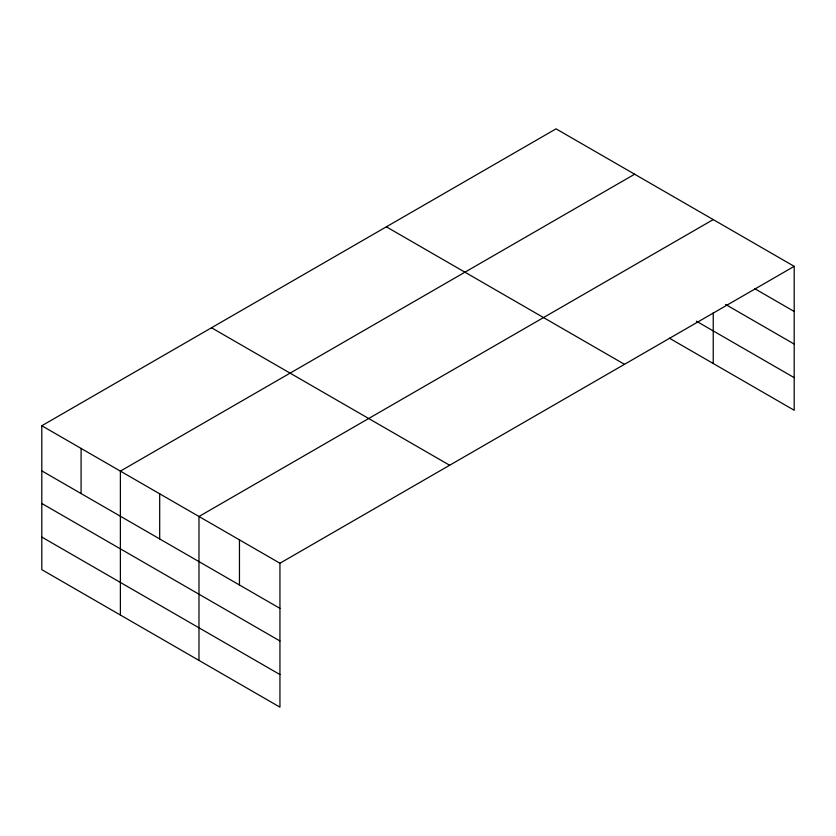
<?xml version="1.0" encoding="UTF-8"?>
<svg xmlns="http://www.w3.org/2000/svg" width="836" height="836" viewBox="0 0 836 836"><rect width="100%" height="100%" fill="white"/><g stroke="black" fill="none" stroke-linecap="round" stroke-linejoin="round"><path stroke-width="1.25" d="M794.2 266.339L556.055 128.849L41.8 425.743L41.8 569.661L279.945 707.152L279.945 563.234L794.2 266.339L794.2 410.257L669.448 338.225M634.639 174.212L120.384 471.117L120.384 615.035M713.233 219.586L198.978 516.491L198.978 660.409M754.835 288.744L794.2 311.473M725.596 304.461L794.2 344.066M696.388 321.181L794.2 377.653M386.347 226.817L624.492 364.318M211.508 327.764L449.653 465.265M41.8 425.743L279.945 563.234M41.8 470.877L279.945 608.368M41.8 503.471L279.945 640.972M41.8 537.067L279.945 674.558M713.233 312.821L713.233 363.503M239.462 539.868L239.462 584.991M159.686 493.804L159.686 538.938M81.092 448.43L81.092 493.564"/></g></svg>
